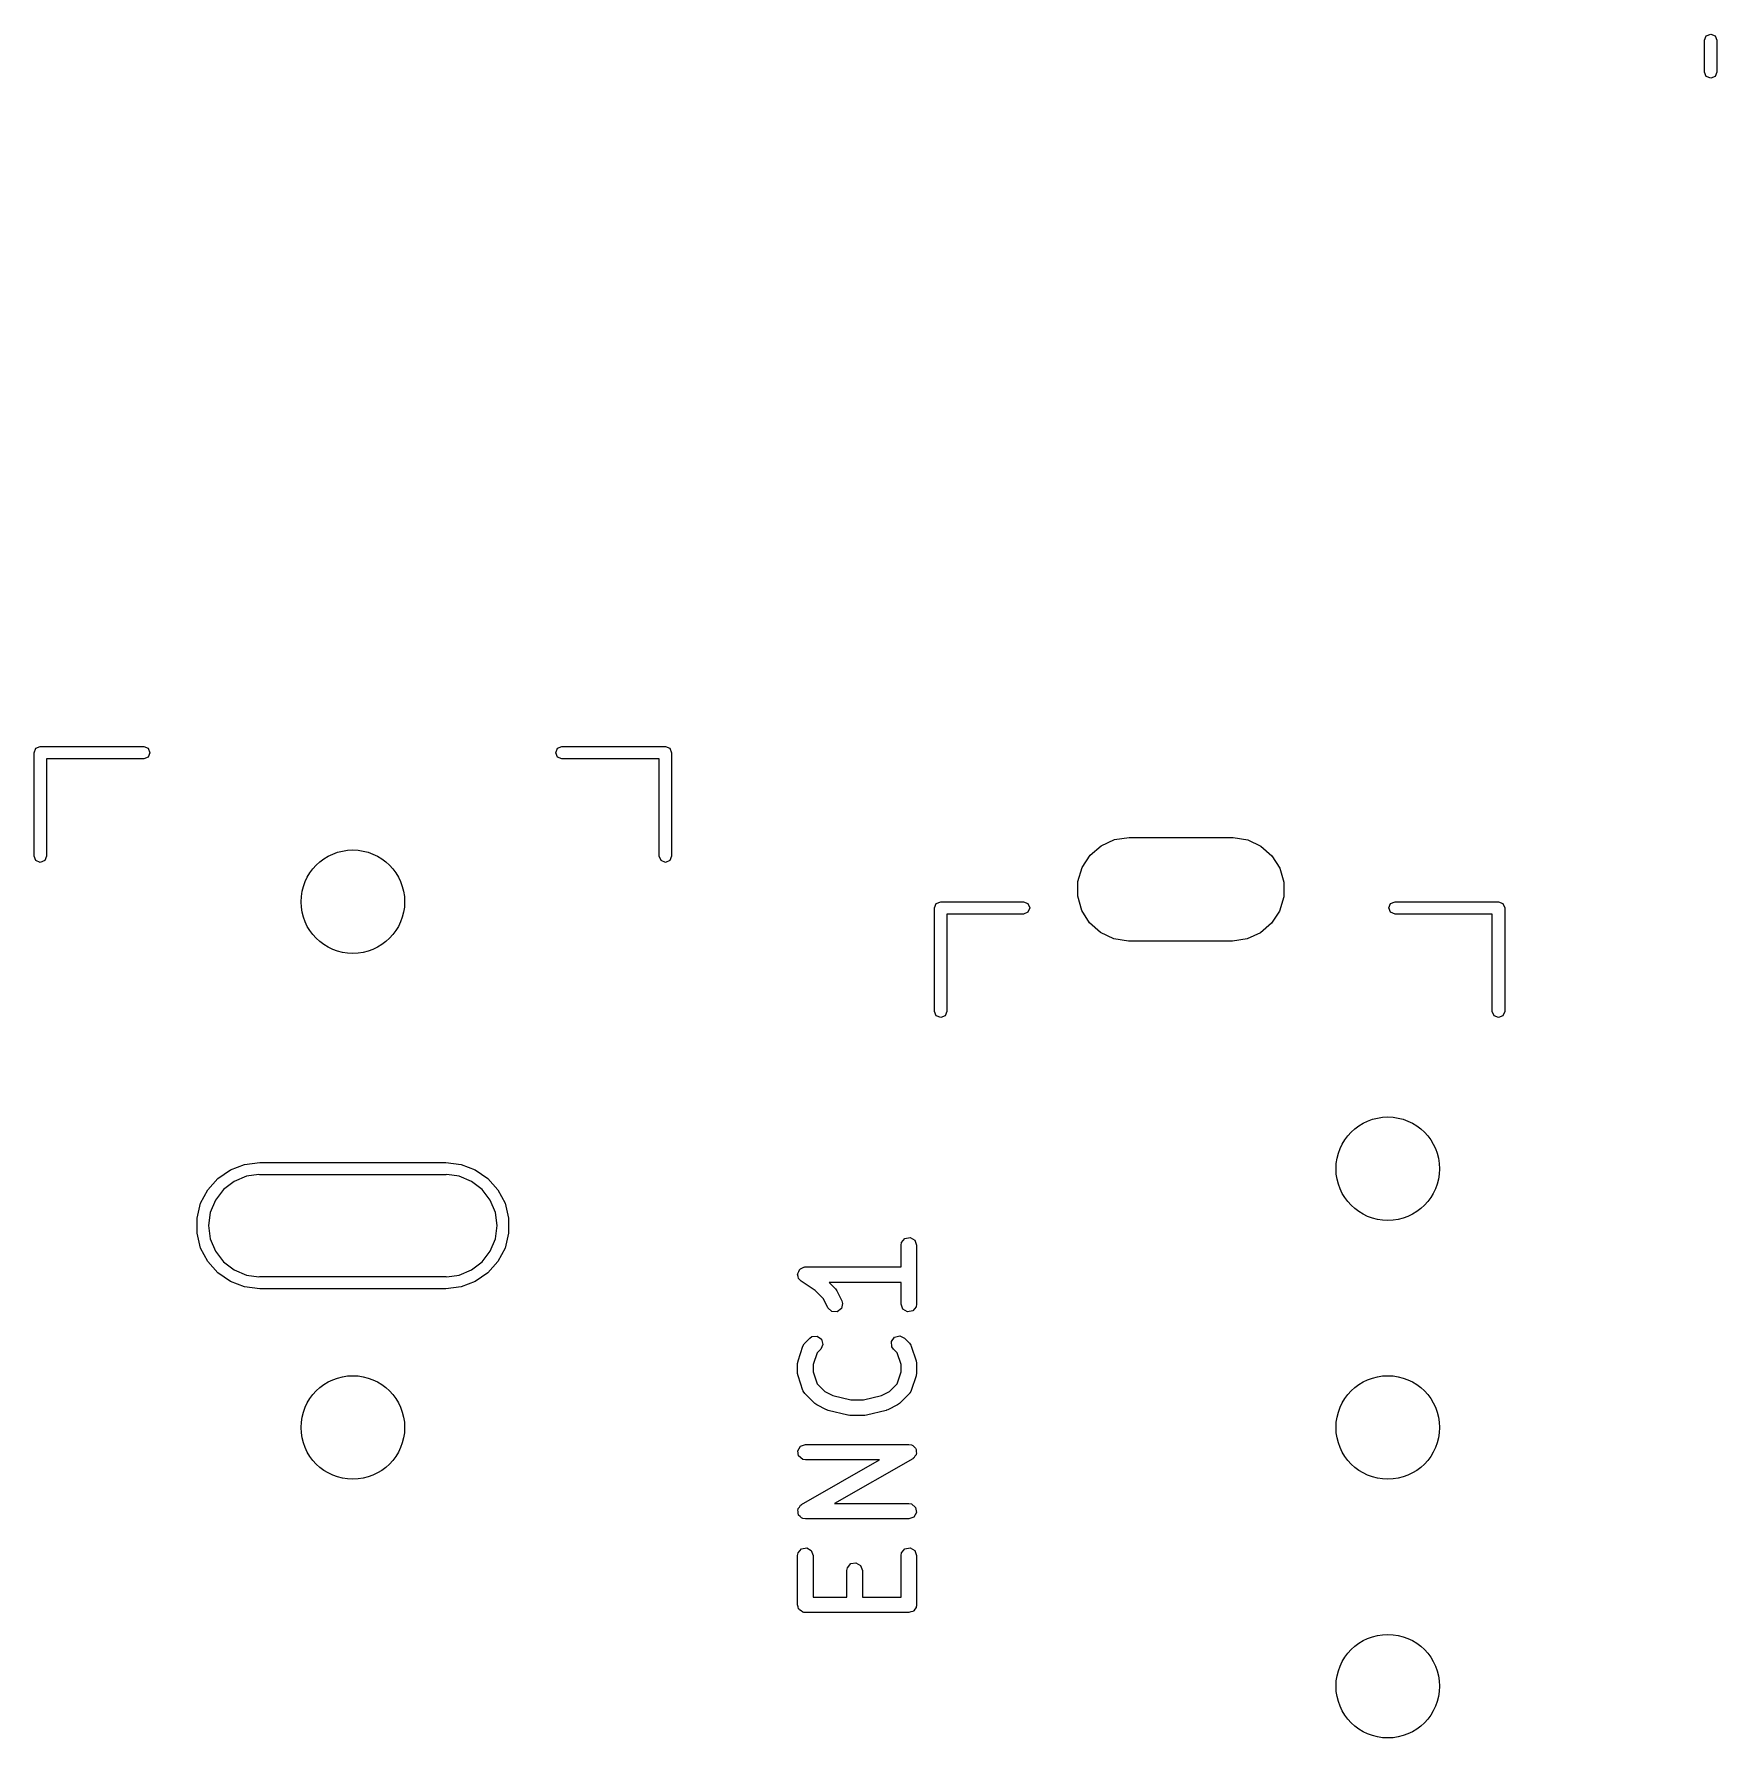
# Model space of a CAD drawing. Extents: x 4.56 to 6.28, y -4.66 to -2.14.
# Drawn here: x 4.564 to 5.204, y -3.189 to -2.541 of the extents above; entities that cross this region are included whole.
import ezdxf

# ---------------------------------------------------------------- set-up
doc = ezdxf.new("R2010")
doc.units = 0
doc.header["$MEASUREMENT"] = 0
doc.layers.add('BLACK', color=7, linetype='CONTINUOUS')

msp = doc.modelspace()

# ---------------------------------------------------------------- linework, layer by layer
at = {"layer": 'BLACK', "linetype": 'CONTINUOUS'}
for p, q in [((5.1999, -2.54149), (5.20157, -2.5408)), ((5.20157, -2.5408), (5.20325, -2.54149)), ((5.19921, -2.54316), (5.1999, -2.54149)), ((5.19921, -2.55526), (5.19921, -2.54316)), ((5.20325, -2.54149), (5.20394, -2.54316)), ((5.20394, -2.54316), (5.20394, -2.55526)), ((5.1999, -2.55693), (5.19921, -2.55526)), ((5.20157, -2.55762), (5.1999, -2.55693)), ((5.20325, -2.55693), (5.20157, -2.55762)), ((5.20394, -2.55526), (5.20325, -2.55693)), ((4.56378, -2.81417), (4.56447, -2.8125)), ((4.56447, -2.8125), (4.56614, -2.81181)), ((4.56614, -2.81181), (4.60551, -2.81181)), ((4.60551, -2.81181), (4.60718, -2.8125)), ((4.60718, -2.8125), (4.60787, -2.81417)), ((4.7622, -2.81417), (4.7629, -2.8125)), ((4.7629, -2.8125), (4.76457, -2.81181)), ((4.76457, -2.81181), (4.80394, -2.81181)), ((4.80394, -2.81181), (4.80561, -2.8125)), ((4.80561, -2.8125), (4.8063, -2.81417)), ((4.56378, -2.85354), (4.56378, -2.81417)), ((4.60551, -2.81654), (4.5685, -2.81654)), ((4.5685, -2.81654), (4.5685, -2.85354)), ((4.60718, -2.81584), (4.60551, -2.81654)), ((4.60787, -2.81417), (4.60718, -2.81584)), ((4.7629, -2.81584), (4.7622, -2.81417)), ((4.76457, -2.81654), (4.7629, -2.81584)), ((4.80157, -2.81654), (4.76457, -2.81654)), ((4.80157, -2.85354), (4.80157, -2.81654)), ((4.8063, -2.81417), (4.8063, -2.85354)), ((4.96548, -2.8532), (4.96971, -2.84956)), ((4.96971, -2.84956), (4.97479, -2.84725)), ((4.97479, -2.84725), (4.98031, -2.84646)), ((4.98031, -2.84646), (5.01969, -2.84646)), ((5.01969, -2.84646), (5.01993, -2.84646)), ((5.01993, -2.84646), (5.02544, -2.84732)), ((5.02544, -2.84732), (5.03049, -2.84969)), ((5.03049, -2.84969), (5.03468, -2.85338)), ((4.56447, -2.85521), (4.56378, -2.85354)), ((4.56614, -2.85591), (4.56447, -2.85521)), ((4.56781, -2.85521), (4.56614, -2.85591)), ((4.5685, -2.85354), (4.56781, -2.85521)), ((4.80227, -2.85521), (4.80157, -2.85354)), ((4.80394, -2.85591), (4.80227, -2.85521)), ((4.80561, -2.85521), (4.80394, -2.85591)), ((4.8063, -2.85354), (4.80561, -2.85521)), ((4.96085, -2.86323), (4.96245, -2.85788)), ((4.96245, -2.85788), (4.96548, -2.8532)), ((5.03468, -2.85338), (5.03765, -2.8581)), ((5.03765, -2.8581), (5.03919, -2.86347)), ((4.96081, -2.86881), (4.96085, -2.86323)), ((5.03919, -2.86347), (5.03915, -2.86905)), ((4.90699, -2.87156), (4.90866, -2.87087)), ((4.90866, -2.87087), (4.94016, -2.87087)), ((4.94016, -2.87087), (4.94183, -2.87156)), ((4.96235, -2.87418), (4.96081, -2.86881)), ((5.03915, -2.86905), (5.03755, -2.8744)), ((5.07983, -2.87156), (5.0815, -2.87087)), ((5.0815, -2.87087), (5.12087, -2.87087)), ((5.12087, -2.87087), (5.12254, -2.87156)), ((4.9063, -2.87323), (4.90699, -2.87156)), ((4.9063, -2.9126), (4.9063, -2.87323)), ((4.94016, -2.87559), (4.91102, -2.87559)), ((4.91102, -2.87559), (4.91102, -2.9126)), ((4.94183, -2.8749), (4.94016, -2.87559)), ((4.94183, -2.87156), (4.94252, -2.87323)), ((4.94252, -2.87323), (4.94183, -2.8749)), ((4.96532, -2.8789), (4.96235, -2.87418)), ((5.03755, -2.8744), (5.03452, -2.87908)), ((5.07913, -2.87323), (5.07983, -2.87156)), ((5.07983, -2.8749), (5.07913, -2.87323)), ((5.0815, -2.87559), (5.07983, -2.8749)), ((5.1185, -2.87559), (5.0815, -2.87559)), ((5.1185, -2.9126), (5.1185, -2.87559)), ((5.12254, -2.87156), (5.12323, -2.87323)), ((5.12323, -2.87323), (5.12323, -2.9126)), ((4.96951, -2.88259), (4.96532, -2.8789)), ((4.97456, -2.88497), (4.96951, -2.88259)), ((5.03029, -2.88273), (5.02521, -2.88504)), ((5.03452, -2.87908), (5.03029, -2.88273)), ((4.98007, -2.88583), (4.97456, -2.88497)), ((4.98031, -2.88583), (4.98007, -2.88583)), ((5.01969, -2.88583), (4.98031, -2.88583)), ((5.02521, -2.88504), (5.01969, -2.88583)), ((4.90699, -2.91427), (4.9063, -2.9126)), ((4.90866, -2.91496), (4.90699, -2.91427)), ((4.91033, -2.91427), (4.90866, -2.91496)), ((4.91102, -2.9126), (4.91033, -2.91427)), ((5.1192, -2.91427), (5.1185, -2.9126)), ((5.12087, -2.91496), (5.1192, -2.91427)), ((5.12254, -2.91427), (5.12087, -2.91496)), ((5.12323, -2.9126), (5.12254, -2.91427)), ((4.63368, -2.97612), (4.63845, -2.97283)), ((4.63845, -2.97283), (4.64386, -2.97078)), ((4.64386, -2.97078), (4.64961, -2.97008)), ((4.6493, -2.97468), (4.64457, -2.9753)), ((4.64961, -2.9748), (4.6493, -2.97468)), ((4.64961, -2.97008), (4.72047, -2.97008)), ((4.72047, -2.9748), (4.64961, -2.9748)), ((4.72047, -2.97008), (4.72622, -2.97078)), ((4.72078, -2.97468), (4.72047, -2.9748)), ((4.72551, -2.9753), (4.72078, -2.97468)), ((4.72622, -2.97078), (4.73163, -2.97283)), ((4.73163, -2.97283), (4.7364, -2.97612)), ((4.62715, -2.98558), (4.62984, -2.98045)), ((4.62984, -2.98045), (4.63368, -2.97612)), ((4.63585, -2.98034), (4.63276, -2.98437)), ((4.63988, -2.97724), (4.63585, -2.98034)), ((4.64457, -2.9753), (4.63988, -2.97724)), ((4.7302, -2.97724), (4.72551, -2.9753)), ((4.73423, -2.98034), (4.7302, -2.97724)), ((4.73732, -2.98437), (4.73423, -2.98034)), ((4.7364, -2.97612), (4.74024, -2.98045)), ((4.74024, -2.98045), (4.74293, -2.98558)), ((4.62577, -2.9912), (4.62715, -2.98558)), ((4.63276, -2.98437), (4.63081, -2.98906)), ((4.73927, -2.98906), (4.73732, -2.98437)), ((4.74293, -2.98558), (4.74431, -2.9912)), ((4.62577, -2.99699), (4.62577, -2.9912)), ((4.63081, -2.98906), (4.63015, -2.99409)), ((4.63015, -2.99409), (4.63081, -2.99913)), ((4.73993, -2.99409), (4.73927, -2.98906)), ((4.73927, -2.99913), (4.73993, -2.99409)), ((4.74431, -2.9912), (4.74431, -2.99699)), ((4.62715, -3.00261), (4.62577, -2.99699)), ((4.63081, -2.99913), (4.63276, -3.00382)), ((4.73732, -3.00382), (4.73927, -2.99913)), ((4.74431, -2.99699), (4.74293, -3.00261)), ((4.8936, -3.0015), (4.89378, -3.00049)), ((4.89378, -3.00049), (4.89507, -2.99894)), ((4.89507, -2.99894), (4.89706, -2.99859)), ((4.89706, -2.99859), (4.89881, -2.9996)), ((4.89881, -2.9996), (4.8995, -3.0015)), ((4.62984, -3.00774), (4.62715, -3.00261)), ((4.63276, -3.00382), (4.63585, -3.00785)), ((4.73423, -3.00785), (4.73732, -3.00382)), ((4.74293, -3.00261), (4.74024, -3.00774)), ((4.8936, -3.0098), (4.8936, -3.0015)), ((4.8995, -3.0015), (4.8995, -3.024)), ((4.63368, -3.01207), (4.62984, -3.00774)), ((4.63845, -3.01536), (4.63368, -3.01207)), ((4.63585, -3.00785), (4.63988, -3.01095)), ((4.63988, -3.01095), (4.64457, -3.01289)), ((4.64457, -3.01289), (4.6493, -3.01351)), ((4.6493, -3.01351), (4.64961, -3.01339)), ((4.64961, -3.01339), (4.72047, -3.01339)), ((4.72047, -3.01339), (4.72078, -3.01351)), ((4.72078, -3.01351), (4.72551, -3.01289)), ((4.72551, -3.01289), (4.7302, -3.01095)), ((4.7302, -3.01095), (4.73423, -3.00785)), ((4.7364, -3.01207), (4.73163, -3.01536)), ((4.74024, -3.00774), (4.7364, -3.01207)), ((4.85423, -3.01256), (4.8543, -3.0124)), ((4.85447, -3.01338), (4.85423, -3.01256)), ((4.85427, -3.01224), (4.8547, -3.01149)), ((4.8543, -3.0124), (4.85427, -3.01224)), ((4.85462, -3.01422), (4.85447, -3.01338)), ((4.8547, -3.01149), (4.85505, -3.01071)), ((4.85505, -3.01071), (4.8552, -3.01063)), ((4.8552, -3.01063), (4.85528, -3.01049)), ((4.85528, -3.01049), (4.85609, -3.01019)), ((4.85609, -3.01019), (4.85686, -3.00981)), ((4.85686, -3.00981), (4.85702, -3.00985)), ((4.85702, -3.00985), (4.85718, -3.0098)), ((4.85718, -3.0098), (4.8936, -3.0098)), ((4.64386, -3.01741), (4.63845, -3.01536)), ((4.64961, -3.01811), (4.64386, -3.01741)), ((4.72047, -3.01811), (4.64961, -3.01811)), ((4.72622, -3.01741), (4.72047, -3.01811)), ((4.73163, -3.01536), (4.72622, -3.01741)), ((4.85475, -3.01433), (4.85462, -3.01422)), ((4.8548, -3.0145), (4.85475, -3.01433)), ((4.85554, -3.01521), (4.8548, -3.0145)), ((4.86092, -3.01879), (4.85554, -3.01521)), ((4.86413, -3.022), (4.86092, -3.01879)), ((4.8936, -3.0157), (4.86618, -3.0157)), ((4.86618, -3.0157), (4.86864, -3.01816)), ((4.86864, -3.01816), (4.86915, -3.01888)), ((4.86915, -3.01888), (4.8692, -3.01893)), ((4.8692, -3.01893), (4.87107, -3.02268)), ((4.8936, -3.024), (4.8936, -3.0157)), ((4.86579, -3.02532), (4.86413, -3.022)), ((4.86725, -3.02671), (4.86579, -3.02532)), ((4.86927, -3.02683), (4.86725, -3.02671)), ((4.87089, -3.02562), (4.86927, -3.02683)), ((4.87136, -3.02366), (4.87089, -3.02562)), ((4.87107, -3.02268), (4.87136, -3.02366)), ((4.89429, -3.02589), (4.8936, -3.024)), ((4.89604, -3.0269), (4.89429, -3.02589)), ((4.89803, -3.02655), (4.89604, -3.0269)), ((4.89933, -3.02501), (4.89803, -3.02655)), ((4.8995, -3.024), (4.89933, -3.02501)), ((4.85438, -3.04556), (4.85625, -3.03994)), ((4.85625, -3.03994), (4.85674, -3.03903)), ((4.85674, -3.03903), (4.85689, -3.03894)), ((4.85689, -3.03894), (4.85697, -3.03878)), ((4.85697, -3.03878), (4.85884, -3.03691)), ((4.85884, -3.03691), (4.85968, -3.03632)), ((4.85968, -3.03632), (4.86169, -3.03614)), ((4.86169, -3.03614), (4.86335, -3.0373)), ((4.86387, -3.03925), (4.86302, -3.04108)), ((4.86335, -3.0373), (4.86387, -3.03925)), ((4.88995, -3.03823), (4.89111, -3.03658)), ((4.89012, -3.04024), (4.88995, -3.03823)), ((4.89111, -3.03658), (4.89306, -3.03605)), ((4.89306, -3.03605), (4.89489, -3.03691)), ((4.89489, -3.03691), (4.89676, -3.03878)), ((4.89676, -3.03878), (4.89735, -3.03962)), ((4.89735, -3.03962), (4.89737, -3.0398)), ((4.89737, -3.0398), (4.89748, -3.03994)), ((4.89748, -3.03994), (4.89935, -3.04556)), ((4.85423, -3.04649), (4.85438, -3.04562)), ((4.85438, -3.04562), (4.85438, -3.04556)), ((4.86164, -3.04246), (4.86013, -3.04697)), ((4.86302, -3.04108), (4.86164, -3.04246)), ((4.89071, -3.04108), (4.89012, -3.04024)), ((4.89209, -3.04246), (4.89071, -3.04108)), ((4.8936, -3.04697), (4.89209, -3.04246)), ((4.89935, -3.04556), (4.89948, -3.04643)), ((4.85423, -3.05024), (4.85423, -3.04649)), ((4.85425, -3.0503), (4.85423, -3.05024)), ((4.85438, -3.05118), (4.85425, -3.0503)), ((4.85625, -3.0568), (4.85438, -3.05118)), ((4.86013, -3.04697), (4.86013, -3.04976)), ((4.86013, -3.04976), (4.86164, -3.05427)), ((4.89209, -3.05427), (4.8936, -3.04976)), ((4.8936, -3.04976), (4.8936, -3.04697)), ((4.89935, -3.05118), (4.89748, -3.0568)), ((4.8995, -3.05024), (4.89935, -3.05111)), ((4.89935, -3.05111), (4.89935, -3.05118)), ((4.89948, -3.04643), (4.8995, -3.04649)), ((4.8995, -3.04649), (4.8995, -3.05024)), ((4.85636, -3.05694), (4.85625, -3.0568)), ((4.85638, -3.05712), (4.85636, -3.05694)), ((4.85697, -3.05796), (4.85638, -3.05712)), ((4.86072, -3.06171), (4.85697, -3.05796)), ((4.86164, -3.05427), (4.86455, -3.05719)), ((4.86455, -3.05719), (4.86758, -3.05871)), ((4.86758, -3.05871), (4.87442, -3.06041)), ((4.87931, -3.06041), (4.88615, -3.05871)), ((4.88615, -3.05871), (4.88918, -3.05719)), ((4.88918, -3.05719), (4.89209, -3.05427)), ((4.89676, -3.05796), (4.89301, -3.06171)), ((4.89684, -3.0578), (4.89676, -3.05796)), ((4.89699, -3.0577), (4.89684, -3.0578)), ((4.89748, -3.0568), (4.89699, -3.0577)), ((4.86078, -3.06173), (4.86072, -3.06171)), ((4.86148, -3.06226), (4.86078, -3.06173)), ((4.86523, -3.06413), (4.86148, -3.06226)), ((4.86537, -3.06415), (4.86523, -3.06413)), ((4.86584, -3.06436), (4.86537, -3.06415)), ((4.87334, -3.06623), (4.86584, -3.06436)), ((4.87442, -3.06041), (4.87931, -3.06041)), ((4.88789, -3.06436), (4.88039, -3.06623)), ((4.88801, -3.06428), (4.88789, -3.06436)), ((4.8885, -3.06413), (4.88801, -3.06428)), ((4.89225, -3.06226), (4.8885, -3.06413)), ((4.89229, -3.06221), (4.89225, -3.06226)), ((4.89301, -3.06171), (4.89229, -3.06221)), ((4.87347, -3.06622), (4.87334, -3.06623)), ((4.87405, -3.06632), (4.87347, -3.06622)), ((4.87968, -3.06632), (4.87405, -3.06632)), ((4.87981, -3.06627), (4.87968, -3.06632)), ((4.88039, -3.06623), (4.87981, -3.06627)), ((4.85427, -3.07973), (4.85528, -3.07798)), ((4.85528, -3.07798), (4.85718, -3.07729)), ((4.85718, -3.07729), (4.89655, -3.07729)), ((4.89655, -3.07729), (4.89756, -3.07747)), ((4.89756, -3.07747), (4.89777, -3.07764)), ((4.89777, -3.07764), (4.89804, -3.07769)), ((4.89804, -3.07769), (4.89852, -3.07827)), ((4.89852, -3.07827), (4.89911, -3.07876)), ((4.89911, -3.07876), (4.89915, -3.07903)), ((4.85462, -3.08172), (4.85427, -3.07973)), ((4.85617, -3.08301), (4.85462, -3.08172)), ((4.85572, -3.10017), (4.88543, -3.08319)), ((4.85718, -3.08319), (4.85617, -3.08301)), ((4.88543, -3.08319), (4.85718, -3.08319)), ((4.89802, -3.0828), (4.8683, -3.09978)), ((4.89819, -3.0826), (4.89802, -3.0828)), ((4.89845, -3.0825), (4.89819, -3.0826)), ((4.89883, -3.08184), (4.89845, -3.0825)), ((4.89932, -3.08126), (4.89883, -3.08184)), ((4.89915, -3.07903), (4.89933, -3.07924)), ((4.89946, -3.08075), (4.89932, -3.08099)), ((4.89932, -3.08099), (4.89932, -3.08126)), ((4.89933, -3.07924), (4.89933, -3.08)), ((4.89933, -3.08), (4.89946, -3.08075)), ((4.85427, -3.10222), (4.85441, -3.10199)), ((4.8544, -3.10297), (4.85427, -3.10222)), ((4.8544, -3.10373), (4.8544, -3.10297)), ((4.85458, -3.10394), (4.8544, -3.10373)), ((4.85441, -3.10171), (4.8549, -3.10113)), ((4.85441, -3.10199), (4.85441, -3.10171)), ((4.85462, -3.10421), (4.85458, -3.10394)), ((4.85521, -3.1047), (4.85462, -3.10421)), ((4.8549, -3.10113), (4.85528, -3.10048)), ((4.85569, -3.10529), (4.85521, -3.1047)), ((4.85528, -3.10048), (4.85554, -3.10038)), ((4.85554, -3.10038), (4.85572, -3.10017)), ((4.8683, -3.09978), (4.89655, -3.09978)), ((4.89655, -3.09978), (4.89756, -3.09996)), ((4.89756, -3.09996), (4.89911, -3.10126)), ((4.89946, -3.10325), (4.89845, -3.105)), ((4.89911, -3.10126), (4.89946, -3.10325)), ((4.85596, -3.10534), (4.85569, -3.10529)), ((4.85617, -3.10551), (4.85596, -3.10534)), ((4.85718, -3.10569), (4.85617, -3.10551)), ((4.89655, -3.10569), (4.85718, -3.10569)), ((4.89845, -3.105), (4.89655, -3.10569)), ((4.85441, -3.1186), (4.8557, -3.11705)), ((4.8557, -3.11705), (4.85769, -3.1167)), ((4.85769, -3.1167), (4.85944, -3.11771)), ((4.85944, -3.11771), (4.86013, -3.11961)), ((4.89378, -3.1186), (4.89507, -3.11705)), ((4.89507, -3.11705), (4.89706, -3.1167)), ((4.89706, -3.1167), (4.89881, -3.11771)), ((4.89881, -3.11771), (4.8995, -3.11961)), ((4.85423, -3.11961), (4.85441, -3.1186)), ((4.85423, -3.13836), (4.85423, -3.11961)), ((4.86013, -3.11961), (4.86013, -3.1354)), ((4.87315, -3.12422), (4.87445, -3.12268)), ((4.87445, -3.12268), (4.87644, -3.12233)), ((4.87644, -3.12233), (4.87819, -3.12334)), ((4.87819, -3.12334), (4.87888, -3.12523)), ((4.8936, -3.11961), (4.89378, -3.1186)), ((4.8936, -3.1354), (4.8936, -3.11961)), ((4.8995, -3.11961), (4.8995, -3.13836)), ((4.87298, -3.12523), (4.87315, -3.12422)), ((4.87298, -3.1354), (4.87298, -3.12523)), ((4.87888, -3.12523), (4.87888, -3.1354)), ((4.86013, -3.1354), (4.87298, -3.1354)), ((4.87888, -3.1354), (4.8936, -3.1354)), ((4.85449, -3.13908), (4.85423, -3.13836)), ((4.85462, -3.13983), (4.85449, -3.13908)), ((4.85483, -3.14001), (4.85462, -3.13983)), ((4.85492, -3.14026), (4.85483, -3.14001)), ((4.85558, -3.14064), (4.85492, -3.14026)), ((4.85617, -3.14113), (4.85558, -3.14064)), ((4.85655, -3.1412), (4.85617, -3.14113)), ((4.85667, -3.14127), (4.85655, -3.1412)), ((4.8568, -3.14124), (4.85667, -3.14127)), ((4.85718, -3.14131), (4.8568, -3.14124)), ((4.89655, -3.14131), (4.85718, -3.14131)), ((4.89727, -3.14105), (4.89655, -3.14131)), ((4.89803, -3.14091), (4.89727, -3.14105)), ((4.8982, -3.14071), (4.89803, -3.14091)), ((4.89845, -3.14062), (4.8982, -3.14071)), ((4.89883, -3.13996), (4.89845, -3.14062)), ((4.89933, -3.13937), (4.89883, -3.13996)), ((4.89939, -3.13898), (4.89933, -3.13937)), ((4.89946, -3.13887), (4.89939, -3.13898)), ((4.8995, -3.13836), (4.89944, -3.13874)), ((4.89944, -3.13874), (4.89946, -3.13887))]:
    msp.add_line(p, q, dxfattribs=at)
at = {"layer": 'BLACK'}
for centre in [(4.68504, -2.87087), (5.07874, -2.97244), (4.68504, -3.07087), (5.07874, -3.07087), (5.07874, -3.16929)]:
    msp.add_circle(centre, 0.01969, dxfattribs=at)

doc.saveas('drawing.dxf')
